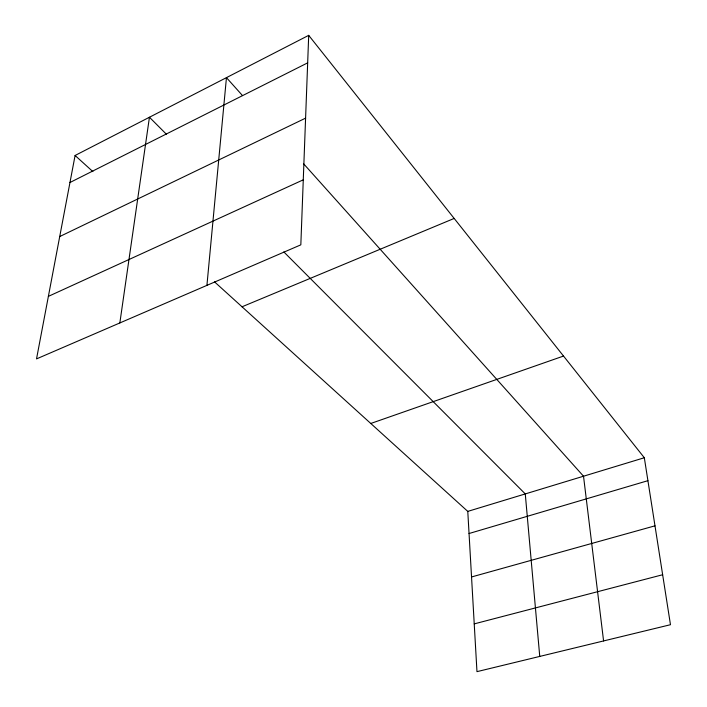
<?xml version="1.0" encoding="UTF-8"?>
<svg xmlns="http://www.w3.org/2000/svg" width="707" height="707" viewBox="0 0 707 707"><rect width="100%" height="100%" fill="white"/><g stroke="black" fill="none" stroke-linecap="round" stroke-linejoin="round"><path stroke-width="1.06" d="M308.703 35.35L300.829 244.843L36.525 358.9L75.092 155.478L308.703 35.35L644.324 457.747L670.475 624.714L476.969 671.65L467.778 511.391L214.548 281.872M206.921 285.372L226.452 77.646L242.51 95.578M119.845 322.949L149.442 117.238L166.41 134.242M69.966 182.512L307.669 62.852M59.715 236.553L305.592 118.149M48.376 296.374L303.276 179.825M242.033 306.785L454.177 218.436M370.777 423.475L563.523 356.054M467.778 511.391L644.324 457.747M469.041 533.52L647.912 480.68M471.534 576.965L654.991 525.831M474.229 623.883L662.645 574.738M75.092 155.478L92.882 171.607M283.843 251.939L525.274 493.919L539.75 656.423M303.763 163.953L583.522 476.226L603.584 640.94"/></g></svg>
